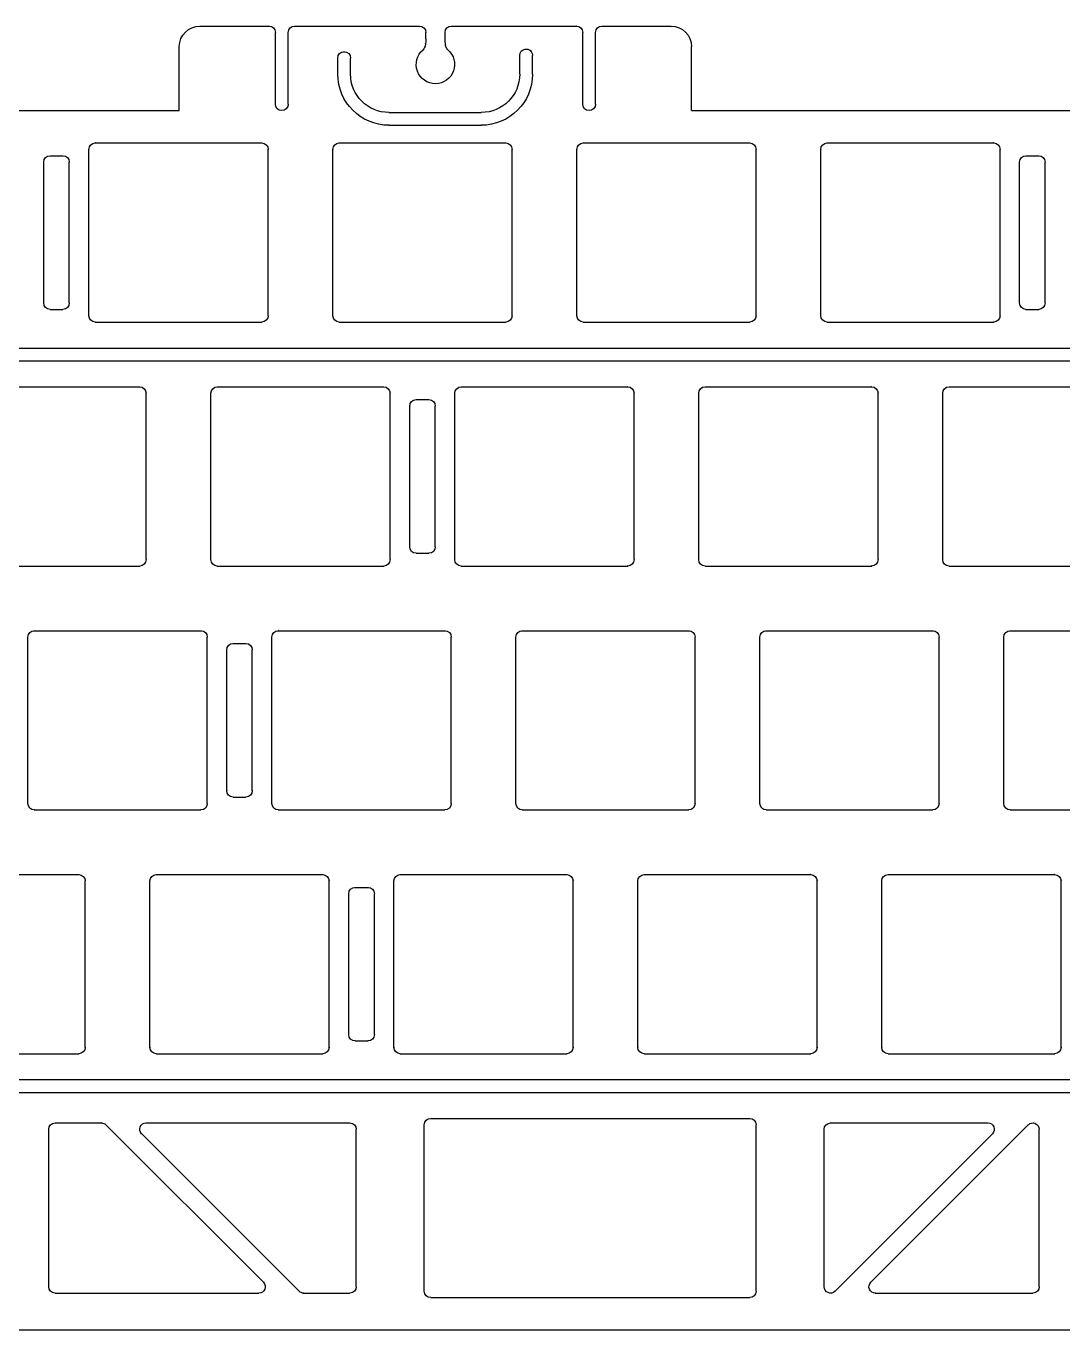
# Model space of a CAD drawing. Header units: millimetres. Extents: x 16 to 363, y 26 to 135.
# Drawn here: x 108.5 to 189.4, y 32.9 to 134.7 of the extents above; entities that cross this region are included whole.
import ezdxf

# ---------------------------------------------------------------- set-up
doc = ezdxf.new("R2010")
doc.units = ezdxf.units.MM
doc.layers.add('Mechanical1', color=6, linetype='Continuous', true_color=0xff00ff)

msp = doc.modelspace()

# ---------------------------------------------------------------- linework, layer by layer
at = {"layer": 'Mechanical1'}
for points in [[(122.03, 134.74), (127.43, 134.74)], [(129.43, 134.74), (139.18, 134.74)], [(141.68, 134.74), (151.43, 134.74)], [(153.43, 134.74), (158.83, 134.74)], [(127.93, 128.64), (127.93, 134.24)], [(128.93, 128.64), (128.93, 134.24)], [(139.68, 133.74), (139.68, 134.24)], [(141.18, 133.74), (141.18, 134.24)], [(151.93, 128.64), (151.93, 134.24)], [(152.93, 128.64), (152.93, 134.24)], [(120.43, 128.14), (120.43, 133.14)], [(147.01, 130.99), (147.01, 132.45)], [(148.01, 130.99), (148.01, 132.45)], [(160.43, 128.14), (160.43, 133.14)], [(132.8, 130.99), (132.8, 132.24)], [(133.8, 130.99), (133.8, 132.24)], [(61.12, 128.14), (120.43, 128.14)], [(136.8, 127.99), (144.01, 127.99)], [(160.43, 128.14), (219.74, 128.14)], [(136.8, 126.99), (144.01, 126.99)], [(113.87, 125.61), (126.87, 125.61)], [(132.92, 125.61), (145.92, 125.61)], [(151.97, 125.61), (164.97, 125.61)], [(171.02, 125.61), (184.02, 125.61)], [(110.34, 124.61), (111.34, 124.61)], [(113.37, 112.11), (113.37, 125.11)], [(127.37, 112.11), (127.37, 125.11)], [(132.42, 112.11), (132.42, 125.11)], [(146.42, 112.11), (146.42, 125.11)], [(151.47, 112.11), (151.47, 125.11)], [(165.47, 112.11), (165.47, 125.11)], [(170.52, 112.11), (170.52, 125.11)], [(184.52, 112.11), (184.52, 125.11)], [(186.54, 124.61), (187.54, 124.61)], [(109.84, 113.11), (109.84, 124.11)], [(111.84, 113.11), (111.84, 124.11)], [(186.04, 113.11), (186.04, 124.11)], [(188.04, 113.11), (188.04, 124.11)], [(110.34, 112.61), (111.34, 112.61)], [(186.54, 112.61), (187.54, 112.61)], [(113.87, 111.61), (126.87, 111.61)], [(132.92, 111.61), (145.92, 111.61)], [(151.97, 111.61), (164.97, 111.61)], [(171.02, 111.61), (184.02, 111.61)], [(35.14, 109.59), (263.29, 109.59)], [(35.14, 108.59), (263.29, 108.59)], [(104.34, 106.56), (117.34, 106.56)], [(117.84, 93.06), (117.84, 106.06)], [(122.89, 93.06), (122.89, 106.06)], [(123.39, 106.56), (136.39, 106.56)], [(136.89, 93.06), (136.89, 106.06)], [(141.94, 93.06), (141.94, 106.06)], [(142.44, 106.56), (155.44, 106.56)], [(155.94, 93.06), (155.94, 106.06)], [(160.99, 93.06), (160.99, 106.06)], [(161.49, 106.56), (174.49, 106.56)], [(174.99, 93.06), (174.99, 106.06)], [(180.04, 93.06), (180.04, 106.06)], [(180.54, 106.56), (193.54, 106.56)], [(138.42, 94.06), (138.42, 105.06)], [(138.92, 105.56), (139.92, 105.56)], [(140.42, 94.06), (140.42, 105.06)], [(138.92, 93.56), (139.92, 93.56)], [(104.34, 92.56), (117.34, 92.56)], [(123.39, 92.56), (136.39, 92.56)], [(142.44, 92.56), (155.44, 92.56)], [(161.49, 92.56), (174.49, 92.56)], [(180.54, 92.56), (193.54, 92.56)], [(108.61, 74.01), (108.61, 87.01)], [(109.11, 87.51), (122.11, 87.51)], [(122.61, 74.01), (122.61, 87.01)], [(127.66, 74.01), (127.66, 87.01)], [(128.16, 87.51), (141.16, 87.51)], [(141.66, 74.01), (141.66, 87.01)], [(146.71, 74.01), (146.71, 87.01)], [(147.21, 87.51), (160.21, 87.51)], [(160.71, 74.01), (160.71, 87.01)], [(165.76, 74.01), (165.76, 87.01)], [(166.26, 87.51), (179.26, 87.51)], [(179.76, 74.01), (179.76, 87.01)], [(184.81, 74.01), (184.81, 87.01)], [(185.31, 87.51), (198.31, 87.51)], [(124.13, 75.01), (124.13, 86.01)], [(124.63, 86.51), (125.63, 86.51)], [(126.13, 75.01), (126.13, 86.01)], [(124.63, 74.51), (125.63, 74.51)], [(109.11, 73.51), (122.11, 73.51)], [(128.16, 73.51), (141.16, 73.51)], [(147.21, 73.51), (160.21, 73.51)], [(166.26, 73.51), (179.26, 73.51)], [(185.31, 73.51), (198.31, 73.51)], [(99.58, 68.46), (112.58, 68.46)], [(118.63, 68.46), (131.63, 68.46)], [(137.68, 68.46), (150.68, 68.46)], [(156.73, 68.46), (169.73, 68.46)], [(175.78, 68.46), (188.78, 68.46)], [(113.08, 54.96), (113.08, 67.96)], [(118.13, 54.96), (118.13, 67.96)], [(132.13, 54.96), (132.13, 67.96)], [(134.16, 67.46), (135.16, 67.46)], [(137.18, 54.96), (137.18, 67.96)], [(151.18, 54.96), (151.18, 67.96)], [(156.23, 54.96), (156.23, 67.96)], [(170.23, 54.96), (170.23, 67.96)], [(175.28, 54.96), (175.28, 67.96)], [(189.28, 54.96), (189.28, 67.96)], [(133.66, 55.96), (133.66, 66.96)], [(135.66, 55.96), (135.66, 66.96)], [(134.16, 55.46), (135.16, 55.46)], [(99.58, 54.46), (112.58, 54.46)], [(118.63, 54.46), (131.63, 54.46)], [(137.68, 54.46), (150.68, 54.46)], [(156.73, 54.46), (169.73, 54.46)], [(175.78, 54.46), (188.78, 54.46)], [(106.96, 52.44), (190.85, 52.44)], [(106.44, 51.44), (191.36, 51.44)], [(110.73, 49.06), (114.34, 49.06)], [(114.7, 48.91), (126.99, 36.62)], [(117.84, 49.06), (133.75, 49.06)], [(139.56, 35.91), (139.56, 48.91)], [(140.06, 49.41), (164.97, 49.41)], [(165.47, 35.91), (165.47, 48.91)], [(171.28, 49.06), (183.57, 49.06)], [(174.43, 36.62), (186.72, 48.91)], [(110.23, 36.26), (110.23, 48.56)], [(117.49, 48.2), (129.78, 35.91)], [(134.25, 36.26), (134.25, 48.56)], [(170.78, 36.26), (170.78, 48.56)], [(171.64, 35.91), (183.93, 48.2)], [(187.58, 36.26), (187.58, 48.56)], [(110.73, 35.76), (126.64, 35.76)], [(130.14, 35.76), (133.75, 35.76)], [(174.78, 35.76), (187.08, 35.76)], [(140.06, 35.41), (164.97, 35.41)], [(105.42, 32.89), (192.39, 32.89)]]:
    msp.add_lwpolyline(points, dxfattribs=at)
at = {"layer": 'Mechanical1', "extrusion": (0, 0, -1)}
for centre, radius, start, end in [((-122.03, 133.14), 1.6, 0, 90), ((-127.43, 134.24), 0.5, 90, 180), ((-129.43, 134.24), 0.5, 360, 90), ((-139.18, 134.24), 0.5, 90, 180), ((-141.68, 134.24), 0.5, 0, 90), ((-151.43, 134.24), 0.5, 90, 180), ((-153.43, 134.24), 0.5, 0, 90), ((-158.83, 133.14), 1.6, 90, 180), ((-136.68, 133.74), 3, 180, 186.6874), ((-144.18, 133.74), 3, 350.9094, 0.0001), ((-133.3, 132.24), 0.5, 360, 90), ((-133.3, 132.24), 0.5, 90, 180), ((-140.43, 131.74), 1.5, 129.6422, 49.9831), ((-139.17, 133.21), 0.441, 200.7263, 227.7327), ((-138.75, 133.39), 0.892, 195.0662, 202.3934), ((-138.34, 133.51), 1.32, 190.109, 195.1501), ((-137.86, 133.59), 1.81, 186.6092, 190.1563), ((-142.08, 133.4), 0.878, 334.5555, 351.2799), ((-141.73, 133.23), 0.49, 324.1797, 333.8438), ((-141.59, 133.13), 0.31, 310.2177, 324.3404), ((-147.51, 132.45), 0.5, 360, 82.4621), ((-147.51, 132.45), 0.5, 82.4621, 131.231), ((-147.51, 132.45), 0.5, 131.231, 180), ((-136.8, 130.99), 4, 270, 360), ((-136.8, 130.99), 3, 270, 360), ((-144.01, 130.99), 3, 180, 270), ((-144.01, 130.99), 4, 180, 270), ((-128.43, 128.64), 0.5, 270, 0), ((-128.43, 128.64), 0.5, 180, 270), ((-152.43, 128.64), 0.5, 270, 0), ((-152.43, 128.64), 0.5, 180, 270), ((-113.87, 125.11), 0.5, 360, 90), ((-126.87, 125.11), 0.5, 90, 180), ((-132.92, 125.11), 0.5, 0, 90), ((-145.92, 125.11), 0.5, 90, 180), ((-151.97, 125.11), 0.5, 0, 90), ((-164.97, 125.11), 0.5, 90, 180), ((-171.02, 125.11), 0.5, 360, 90), ((-184.02, 125.11), 0.5, 90, 180), ((-110.34, 124.11), 0.5, 360, 90), ((-111.34, 124.11), 0.5, 90, 180), ((-186.54, 124.11), 0.5, 360, 90), ((-187.54, 124.11), 0.5, 90, 180), ((-110.34, 113.11), 0.5, 270, 0), ((-111.34, 113.11), 0.5, 180, 270), ((-186.54, 113.11), 0.5, 270, 0), ((-187.54, 113.11), 0.5, 180, 270), ((-113.87, 112.11), 0.5, 270, 0), ((-126.87, 112.11), 0.5, 180, 270), ((-132.92, 112.11), 0.5, 270, 0), ((-145.92, 112.11), 0.5, 180, 270), ((-151.97, 112.11), 0.5, 270, 360), ((-164.97, 112.11), 0.5, 180, 270), ((-171.02, 112.11), 0.5, 270, 0), ((-184.02, 112.11), 0.5, 180, 270), ((-117.34, 106.06), 0.5, 90, 180), ((-123.39, 106.06), 0.5, 360, 90), ((-136.39, 106.06), 0.5, 90, 180), ((-142.44, 106.06), 0.5, 360, 90), ((-155.44, 106.06), 0.5, 90, 180), ((-161.49, 106.06), 0.5, 360, 90), ((-174.49, 106.06), 0.5, 90, 180), ((-180.54, 106.06), 0.5, 0, 90), ((-138.92, 105.06), 0.5, 360, 90), ((-139.92, 105.06), 0.5, 90, 180), ((-138.92, 94.06), 0.5, 270, 0), ((-139.92, 94.06), 0.5, 180, 270), ((-117.34, 93.06), 0.5, 180, 270), ((-123.39, 93.06), 0.5, 270, 0), ((-136.39, 93.06), 0.5, 180, 270), ((-142.44, 93.06), 0.5, 270, 0), ((-155.44, 93.06), 0.5, 180, 270), ((-161.49, 93.06), 0.5, 270, 0), ((-174.49, 93.06), 0.5, 180, 270), ((-180.54, 93.06), 0.5, 270, 0), ((-109.11, 87.01), 0.5, 360, 90), ((-122.11, 87.01), 0.5, 90, 180), ((-128.16, 87.01), 0.5, 360, 90), ((-141.16, 87.01), 0.5, 90, 180), ((-147.21, 87.01), 0.5, 360, 90), ((-160.21, 87.01), 0.5, 90, 180), ((-166.26, 87.01), 0.5, 360, 90), ((-179.26, 87.01), 0.5, 90, 180), ((-185.31, 87.01), 0.5, 360, 90), ((-124.63, 86.01), 0.5, 360, 90), ((-125.63, 86.01), 0.5, 90, 180), ((-124.63, 75.01), 0.5, 270, 0), ((-125.63, 75.01), 0.5, 180, 270), ((-109.11, 74.01), 0.5, 270, 360), ((-122.11, 74.01), 0.5, 180, 270), ((-128.16, 74.01), 0.5, 270, 0), ((-141.16, 74.01), 0.5, 180, 270), ((-147.21, 74.01), 0.5, 270, 0), ((-160.21, 74.01), 0.5, 180, 270), ((-166.26, 74.01), 0.5, 270, 0), ((-179.26, 74.01), 0.5, 180, 270), ((-185.31, 74.01), 0.5, 270, 0), ((-112.58, 67.96), 0.5, 90, 180), ((-118.63, 67.96), 0.5, 360, 90), ((-131.63, 67.96), 0.5, 90, 180), ((-137.68, 67.96), 0.5, 0, 90), ((-150.68, 67.96), 0.5, 90, 180), ((-156.73, 67.96), 0.5, 0, 90), ((-169.73, 67.96), 0.5, 90, 180), ((-175.78, 67.96), 0.5, 0, 90), ((-188.78, 67.96), 0.5, 90, 180), ((-134.16, 66.96), 0.5, 360, 90), ((-135.16, 66.96), 0.5, 90, 180), ((-134.16, 55.96), 0.5, 270, 0), ((-135.16, 55.96), 0.5, 180, 270), ((-112.58, 54.96), 0.5, 180, 270), ((-118.63, 54.96), 0.5, 270, 0), ((-131.63, 54.96), 0.5, 180, 270), ((-137.68, 54.96), 0.5, 270, 0), ((-150.68, 54.96), 0.5, 180, 270), ((-156.73, 54.96), 0.5, 270, 0), ((-169.73, 54.96), 0.5, 180, 270), ((-175.78, 54.96), 0.5, 270, 0), ((-188.78, 54.96), 0.5, 180, 270), ((-110.73, 48.56), 0.5, 0, 90), ((-114.34, 48.56), 0.5, 90, 135), ((-117.84, 48.56), 0.5, 22.5, 90), ((-133.75, 48.56), 0.5, 90, 180), ((-140.06, 48.91), 0.5, 0, 90), ((-164.97, 48.91), 0.5, 90, 180), ((-171.28, 48.56), 0.5, 0, 90), ((-183.57, 48.56), 0.5, 90, 157.5), ((-187.08, 48.56), 0.5, 44.9999, 112.4999), ((-187.08, 48.56), 0.5, 112.5, 180), ((-117.84, 48.56), 0.5, 314.9999, 22.4999), ((-183.57, 48.56), 0.5, 157.5001, 225.0001), ((-110.73, 36.26), 0.5, 270, 360), ((-126.64, 36.26), 0.5, 202.5, 270), ((-126.64, 36.26), 0.5, 134.9999, 202.4999), ((-130.14, 36.26), 0.5, 270, 315), ((-133.75, 36.26), 0.5, 180, 270), ((-140.06, 35.91), 0.5, 270, 360), ((-164.97, 35.91), 0.5, 180, 270), ((-171.28, 36.26), 0.5, 292.5, 360), ((-171.28, 36.26), 0.5, 224.9999, 292.4999), ((-174.78, 36.26), 0.5, 337.5001, 45.0001), ((-174.78, 36.26), 0.5, 270, 337.5), ((-187.08, 36.26), 0.5, 180, 270)]:
    msp.add_arc(centre, radius, start, end, dxfattribs=at)
at = {"layer": 'Mechanical1'}
for centre, radius, start, end in [((122.03, 134.74), 0.00318, 180, 0), ((122.03, 134.74), 0.00318, 0, 180), ((127.43, 134.74), 0.00317, 180, 0), ((127.43, 134.74), 0.00317, 0, 180), ((129.43, 134.74), 0.00317, 180, 0), ((129.43, 134.74), 0.00317, 0, 180), ((139.18, 134.74), 0.00317, 180, 0), ((139.18, 134.74), 0.00317, 0, 180), ((141.68, 134.74), 0.00317, 180, 0), ((141.68, 134.74), 0.00317, 0, 180), ((151.43, 134.74), 0.00317, 180, 0), ((151.43, 134.74), 0.00317, 0, 180), ((153.43, 134.74), 0.00317, 180, 0), ((153.43, 134.74), 0.00317, 0, 180), ((158.83, 134.74), 0.00318, 180, 0), ((158.83, 134.74), 0.00318, 0, 180), ((127.93, 134.24), 0.00317, 180, 0), ((127.93, 134.24), 0.00317, 0, 180), ((128.93, 134.24), 0.00317, 180, 0), ((128.93, 134.24), 0.00317, 0, 180), ((139.68, 134.24), 0.00317, 180, 0), ((139.68, 134.24), 0.00317, 0, 180), ((139.68, 133.74), 0.00317, 180, 0), ((139.68, 133.74), 0.00317, 0, 180), ((141.18, 134.24), 0.00317, 180, 0), ((141.18, 134.24), 0.00317, 0, 180), ((141.18, 133.74), 0.00317, 180, 0), ((141.18, 133.74), 0.00317, 0, 180), ((151.93, 134.24), 0.00317, 180, 0), ((151.93, 134.24), 0.00317, 0, 180), ((152.93, 134.24), 0.00317, 180, 0), ((152.93, 134.24), 0.00317, 0, 180), ((120.43, 133.14), 0.00317, 180, 0), ((120.43, 133.14), 0.00317, 0, 180), ((133.3, 132.74), 0.00317, 180, 0), ((133.3, 132.74), 0.00317, 0, 180), ((133.3, 132.74), 0.00317, 180, 0), ((133.3, 132.74), 0.00317, 0, 180), ((139.46, 132.88), 0.00317, 0, 180), ((139.46, 132.88), 0.00317, 0, 180), ((139.46, 132.88), 0.00317, 180, 0), ((139.46, 132.88), 0.00317, 180, 0), ((139.58, 133.06), 0.00317, 180, 0), ((139.58, 133.06), 0.00317, 0, 180), ((139.58, 133.06), 0.00317, 180, 0), ((139.58, 133.06), 0.00317, 0, 180), ((139.62, 133.16), 0.00317, 0, 180), ((139.62, 133.16), 0.00317, 0, 180), ((139.62, 133.16), 0.00317, 180, 0), ((139.62, 133.16), 0.00317, 180, 0), ((139.64, 133.28), 0.00318, 180, 0), ((139.64, 133.28), 0.00318, 0, 180), ((139.64, 133.28), 0.00318, 180, 0), ((139.64, 133.28), 0.00318, 0, 180), ((139.66, 133.39), 0.00318, 180, 0), ((139.66, 133.39), 0.00318, 0, 180), ((139.66, 133.39), 0.00318, 180, 0), ((139.66, 133.39), 0.00318, 0, 180), ((141.22, 133.26), 0.00317, 0, 180), ((141.22, 133.26), 0.00317, 0, 180), ((141.22, 133.26), 0.00317, 180, 0), ((141.22, 133.26), 0.00317, 180, 0), ((141.29, 133.02), 0.00318, 180, 0), ((141.29, 133.02), 0.00318, 0, 180), ((141.29, 133.02), 0.00318, 180, 0), ((141.29, 133.02), 0.00318, 0, 180), ((141.33, 132.95), 0.00317, 180, 0), ((141.33, 132.95), 0.00317, 0, 180), ((141.33, 132.95), 0.00318, 180, 0), ((141.33, 132.95), 0.00318, 0, 180), ((141.38, 132.89), 0.00317, 180, 0), ((141.38, 132.89), 0.00317, 0, 180), ((141.38, 132.89), 0.00317, 180, 0), ((141.38, 132.89), 0.00317, 0, 180), ((147.01, 132.45), 0.00317, 180, 0), ((147.01, 132.45), 0.00317, 0, 180), ((147.44, 132.94), 0.00317, 0, 180), ((147.44, 132.94), 0.00317, 0, 180), ((147.44, 132.94), 0.00317, 180, 0), ((147.44, 132.94), 0.00317, 180, 0), ((147.84, 132.82), 0.00317, 0, 180), ((147.84, 132.82), 0.00317, 0, 180), ((147.84, 132.82), 0.00317, 180, 0), ((147.84, 132.82), 0.00317, 180, 0), ((148.01, 132.45), 0.00317, 180, 0), ((148.01, 132.45), 0.00317, 0, 180), ((160.43, 133.14), 0.00317, 180, 0), ((160.43, 133.14), 0.00317, 0, 180), ((132.8, 132.24), 0.00317, 180, 0), ((132.8, 132.24), 0.00317, 0, 180), ((133.8, 132.24), 0.00317, 180, 0), ((133.8, 132.24), 0.00317, 0, 180), ((132.8, 130.99), 0.00317, 180, 0), ((132.8, 130.99), 0.00317, 0, 180), ((133.8, 130.99), 0.00317, 180, 0), ((133.8, 130.99), 0.00317, 0, 180), ((147.01, 130.99), 0.00318, 180, 0), ((147.01, 130.99), 0.00318, 0, 180), ((148.01, 130.99), 0.00317, 180, 0), ((148.01, 130.99), 0.00317, 0, 180), ((127.93, 128.64), 0.00317, 180, 0), ((127.93, 128.64), 0.00317, 0, 180), ((128.93, 128.64), 0.00317, 180, 0), ((128.93, 128.64), 0.00317, 0, 180), ((151.93, 128.64), 0.00317, 180, 0), ((151.93, 128.64), 0.00317, 0, 180), ((152.93, 128.64), 0.00318, 180, 0), ((152.93, 128.64), 0.00318, 0, 180), ((128.43, 128.14), 0.00317, 180, 0), ((128.43, 128.14), 0.00317, 0, 180), ((128.43, 128.14), 0.00317, 180, 0), ((128.43, 128.14), 0.00317, 0, 180), ((136.8, 127.99), 0.00317, 180, 0), ((136.8, 127.99), 0.00317, 0, 180), ((144.01, 127.99), 0.00318, 180, 0), ((144.01, 127.99), 0.00318, 0, 180), ((152.43, 128.14), 0.00317, 180, 0), ((152.43, 128.14), 0.00317, 0, 180), ((152.43, 128.14), 0.00317, 180, 0), ((152.43, 128.14), 0.00317, 0, 180), ((136.8, 126.99), 0.00317, 180, 0), ((136.8, 126.99), 0.00317, 0, 180), ((144.01, 126.99), 0.00318, 180, 0), ((144.01, 126.99), 0.00318, 0, 180), ((113.87, 125.61), 0.00317, 180, 0), ((113.87, 125.61), 0.00317, 0, 180), ((126.87, 125.61), 0.00318, 180, 0), ((126.87, 125.61), 0.00318, 0, 180), ((132.92, 125.61), 0.00317, 180, 0), ((132.92, 125.61), 0.00317, 0, 180), ((145.92, 125.61), 0.00317, 180, 0), ((145.92, 125.61), 0.00317, 0, 180), ((151.97, 125.61), 0.00317, 180, 0), ((151.97, 125.61), 0.00317, 0, 180), ((164.97, 125.61), 0.00318, 180, 0), ((164.97, 125.61), 0.00318, 0, 180), ((171.02, 125.61), 0.00317, 180, 0), ((171.02, 125.61), 0.00317, 0, 180), ((184.02, 125.61), 0.00317, 180, 0), ((184.02, 125.61), 0.00317, 0, 180), ((110.34, 124.61), 0.00317, 180, 0), ((110.34, 124.61), 0.00317, 0, 180), ((111.34, 124.61), 0.00318, 180, 0), ((111.34, 124.61), 0.00318, 0, 180), ((113.37, 125.11), 0.00317, 180, 0), ((113.37, 125.11), 0.00317, 0, 180), ((127.37, 125.11), 0.00318, 180, 0), ((127.37, 125.11), 0.00318, 0, 180), ((132.42, 125.11), 0.00317, 180, 0), ((132.42, 125.11), 0.00317, 0, 180), ((146.42, 125.11), 0.00317, 180, 0), ((146.42, 125.11), 0.00317, 0, 180), ((151.47, 125.11), 0.00317, 180, 0), ((151.47, 125.11), 0.00317, 0, 180), ((165.47, 125.11), 0.00318, 180, 0), ((165.47, 125.11), 0.00318, 0, 180), ((170.52, 125.11), 0.00317, 180, 0), ((170.52, 125.11), 0.00317, 0, 180), ((184.52, 125.11), 0.00317, 180, 0), ((184.52, 125.11), 0.00317, 0, 180), ((186.54, 124.61), 0.00317, 180, 0), ((186.54, 124.61), 0.00317, 0, 180), ((187.54, 124.61), 0.00318, 180, 0), ((187.54, 124.61), 0.00318, 0, 180), ((109.84, 124.11), 0.00317, 180, 0), ((109.84, 124.11), 0.00317, 0, 180), ((111.84, 124.11), 0.00317, 180, 0), ((111.84, 124.11), 0.00317, 0, 180), ((186.04, 124.11), 0.00317, 180, 0), ((186.04, 124.11), 0.00317, 0, 180), ((188.04, 124.11), 0.00317, 180, 0), ((188.04, 124.11), 0.00317, 0, 180), ((109.84, 113.11), 0.00317, 180, 0), ((109.84, 113.11), 0.00317, 0, 180), ((111.84, 113.11), 0.00317, 180, 0), ((111.84, 113.11), 0.00317, 0, 180), ((186.04, 113.11), 0.00317, 180, 0), ((186.04, 113.11), 0.00317, 0, 180), ((188.04, 113.11), 0.00317, 180, 0), ((188.04, 113.11), 0.00317, 0, 180), ((110.34, 112.61), 0.00317, 180, 0), ((110.34, 112.61), 0.00317, 0, 180), ((111.34, 112.61), 0.00318, 180, 0), ((111.34, 112.61), 0.00318, 0, 180), ((113.37, 112.11), 0.00317, 180, 0), ((113.37, 112.11), 0.00317, 0, 180), ((127.37, 112.11), 0.00318, 180, 0), ((127.37, 112.11), 0.00318, 0, 180), ((132.42, 112.11), 0.00317, 180, 0), ((132.42, 112.11), 0.00317, 0, 180), ((146.42, 112.11), 0.00317, 180, 0), ((146.42, 112.11), 0.00317, 0, 180), ((151.47, 112.11), 0.00317, 180, 0), ((151.47, 112.11), 0.00317, 0, 180), ((165.47, 112.11), 0.00318, 180, 0), ((165.47, 112.11), 0.00318, 0, 180), ((170.52, 112.11), 0.00317, 180, 0), ((170.52, 112.11), 0.00317, 0, 180), ((184.52, 112.11), 0.00317, 180, 0), ((184.52, 112.11), 0.00317, 0, 180), ((186.54, 112.61), 0.00317, 180, 0), ((186.54, 112.61), 0.00317, 0, 180), ((187.54, 112.61), 0.00318, 180, 0), ((187.54, 112.61), 0.00318, 0, 180), ((113.87, 111.61), 0.00317, 180, 0), ((113.87, 111.61), 0.00317, 0, 180), ((126.87, 111.61), 0.00318, 180, 0), ((126.87, 111.61), 0.00318, 0, 180), ((132.92, 111.61), 0.00317, 180, 0), ((132.92, 111.61), 0.00317, 0, 180), ((145.92, 111.61), 0.00317, 180, 0), ((145.92, 111.61), 0.00317, 0, 180), ((151.97, 111.61), 0.00317, 180, 0), ((151.97, 111.61), 0.00317, 0, 180), ((164.97, 111.61), 0.00318, 180, 0), ((164.97, 111.61), 0.00318, 0, 180), ((171.02, 111.61), 0.00317, 180, 0), ((171.02, 111.61), 0.00317, 0, 180), ((184.02, 111.61), 0.00317, 180, 0), ((184.02, 111.61), 0.00317, 0, 180), ((117.34, 106.56), 0.00318, 180, 0), ((117.34, 106.56), 0.00318, 0, 180), ((117.84, 106.06), 0.00317, 180, 0), ((117.84, 106.06), 0.00317, 0, 180), ((122.89, 106.06), 0.00317, 180, 0), ((122.89, 106.06), 0.00317, 0, 180), ((123.39, 106.56), 0.00317, 180, 0), ((123.39, 106.56), 0.00317, 0, 180), ((136.39, 106.56), 0.00317, 180, 0), ((136.39, 106.56), 0.00317, 0, 180), ((136.89, 106.06), 0.00317, 180, 0), ((136.89, 106.06), 0.00317, 0, 180), ((141.94, 106.06), 0.00317, 180, 0), ((141.94, 106.06), 0.00317, 0, 180), ((142.44, 106.56), 0.00317, 180, 0), ((142.44, 106.56), 0.00317, 0, 180), ((155.44, 106.56), 0.00317, 180, 0), ((155.44, 106.56), 0.00317, 0, 180), ((155.94, 106.06), 0.00318, 180, 0), ((155.94, 106.06), 0.00318, 0, 180), ((160.99, 106.06), 0.00317, 180, 0), ((160.99, 106.06), 0.00317, 0, 180), ((161.49, 106.56), 0.00317, 180, 0), ((161.49, 106.56), 0.00317, 0, 180), ((174.49, 106.56), 0.00317, 180, 0), ((174.49, 106.56), 0.00317, 0, 180), ((174.99, 106.06), 0.00317, 180, 0), ((174.99, 106.06), 0.00317, 0, 180), ((180.04, 106.06), 0.00317, 180, 0), ((180.04, 106.06), 0.00317, 0, 180), ((180.54, 106.56), 0.00317, 180, 0), ((180.54, 106.56), 0.00317, 0, 180), ((138.42, 105.06), 0.00317, 180, 0), ((138.42, 105.06), 0.00317, 0, 180), ((138.92, 105.56), 0.00317, 180, 0), ((138.92, 105.56), 0.00317, 0, 180), ((139.92, 105.56), 0.00318, 180, 0), ((139.92, 105.56), 0.00318, 0, 180), ((140.42, 105.06), 0.00318, 180, 0), ((140.42, 105.06), 0.00318, 0, 180), ((138.42, 94.06), 0.00317, 180, 0), ((138.42, 94.06), 0.00317, 0, 180), ((140.42, 94.06), 0.00318, 180, 0), ((140.42, 94.06), 0.00318, 0, 180), ((117.84, 93.06), 0.00317, 180, 0), ((117.84, 93.06), 0.00317, 0, 180), ((122.89, 93.06), 0.00317, 180, 0), ((122.89, 93.06), 0.00317, 0, 180), ((136.89, 93.06), 0.00317, 180, 0), ((136.89, 93.06), 0.00317, 0, 180), ((138.92, 93.56), 0.00317, 180, 0), ((138.92, 93.56), 0.00317, 0, 180), ((139.92, 93.56), 0.00318, 180, 0), ((139.92, 93.56), 0.00318, 0, 180), ((141.94, 93.06), 0.00317, 180, 0), ((141.94, 93.06), 0.00317, 0, 180), ((155.94, 93.06), 0.00318, 180, 0), ((155.94, 93.06), 0.00318, 0, 180), ((160.99, 93.06), 0.00317, 180, 0), ((160.99, 93.06), 0.00317, 0, 180), ((174.99, 93.06), 0.00317, 180, 0), ((174.99, 93.06), 0.00317, 0, 180), ((180.04, 93.06), 0.00317, 180, 0), ((180.04, 93.06), 0.00317, 0, 180), ((117.34, 92.56), 0.00318, 180, 0), ((117.34, 92.56), 0.00318, 0, 180), ((123.39, 92.56), 0.00317, 180, 0), ((123.39, 92.56), 0.00317, 0, 180), ((136.39, 92.56), 0.00317, 180, 0), ((136.39, 92.56), 0.00317, 0, 180), ((142.44, 92.56), 0.00317, 180, 0), ((142.44, 92.56), 0.00317, 0, 180), ((155.44, 92.56), 0.00317, 180, 0), ((155.44, 92.56), 0.00317, 0, 180), ((161.49, 92.56), 0.00317, 180, 0), ((161.49, 92.56), 0.00317, 0, 180), ((174.49, 92.56), 0.00317, 180, 0), ((174.49, 92.56), 0.00317, 0, 180), ((180.54, 92.56), 0.00317, 180, 0), ((180.54, 92.56), 0.00317, 0, 180), ((108.61, 87.01), 0.00317, 180, 0), ((108.61, 87.01), 0.00317, 0, 180), ((109.11, 87.51), 0.00317, 180, 0), ((109.11, 87.51), 0.00317, 0, 180), ((122.11, 87.51), 0.00317, 180, 0), ((122.11, 87.51), 0.00317, 0, 180), ((122.61, 87.01), 0.00318, 180, 0), ((122.61, 87.01), 0.00318, 0, 180), ((127.66, 87.01), 0.00317, 180, 0), ((127.66, 87.01), 0.00317, 0, 180), ((128.16, 87.51), 0.00317, 180, 0), ((128.16, 87.51), 0.00317, 0, 180), ((141.16, 87.51), 0.00318, 180, 0), ((141.16, 87.51), 0.00318, 0, 180), ((141.66, 87.01), 0.00318, 180, 0), ((141.66, 87.01), 0.00318, 0, 180), ((146.71, 87.01), 0.00317, 180, 0), ((146.71, 87.01), 0.00317, 0, 180), ((147.21, 87.51), 0.00317, 180, 0), ((147.21, 87.51), 0.00317, 0, 180), ((160.21, 87.51), 0.00317, 180, 0), ((160.21, 87.51), 0.00317, 0, 180), ((160.71, 87.01), 0.00317, 180, 0), ((160.71, 87.01), 0.00317, 0, 180), ((165.76, 87.01), 0.00317, 180, 0), ((165.76, 87.01), 0.00317, 0, 180), ((166.26, 87.51), 0.00317, 180, 0), ((166.26, 87.51), 0.00317, 0, 180), ((179.26, 87.51), 0.00318, 180, 0), ((179.26, 87.51), 0.00318, 0, 180), ((179.76, 87.01), 0.00318, 180, 0), ((179.76, 87.01), 0.00318, 0, 180), ((184.81, 87.01), 0.00317, 180, 0), ((184.81, 87.01), 0.00317, 0, 180), ((185.31, 87.51), 0.00317, 180, 0), ((185.31, 87.51), 0.00317, 0, 180), ((124.13, 86.01), 0.00317, 180, 0), ((124.13, 86.01), 0.00317, 0, 180), ((124.63, 86.51), 0.00317, 180, 0), ((124.63, 86.51), 0.00317, 0, 180), ((125.63, 86.51), 0.00318, 180, 0), ((125.63, 86.51), 0.00318, 0, 180), ((126.13, 86.01), 0.00318, 180, 0), ((126.13, 86.01), 0.00318, 0, 180), ((124.13, 75.01), 0.00317, 180, 0), ((124.13, 75.01), 0.00317, 0, 180), ((124.63, 74.51), 0.00317, 180, 0), ((124.63, 74.51), 0.00317, 0, 180), ((125.63, 74.51), 0.00318, 180, 0), ((125.63, 74.51), 0.00318, 0, 180), ((126.13, 75.01), 0.00318, 180, 0), ((126.13, 75.01), 0.00318, 0, 180), ((108.61, 74.01), 0.00317, 180, 0), ((108.61, 74.01), 0.00317, 0, 180), ((109.11, 73.51), 0.00317, 180, 0), ((109.11, 73.51), 0.00317, 0, 180), ((122.11, 73.51), 0.00317, 180, 0), ((122.11, 73.51), 0.00317, 0, 180), ((122.61, 74.01), 0.00318, 180, 0), ((122.61, 74.01), 0.00318, 0, 180), ((127.66, 74.01), 0.00317, 180, 0), ((127.66, 74.01), 0.00317, 0, 180), ((128.16, 73.51), 0.00317, 180, 0), ((128.16, 73.51), 0.00317, 0, 180), ((141.16, 73.51), 0.00318, 180, 0), ((141.16, 73.51), 0.00318, 0, 180), ((141.66, 74.01), 0.00318, 180, 0), ((141.66, 74.01), 0.00318, 0, 180), ((146.71, 74.01), 0.00317, 180, 0), ((146.71, 74.01), 0.00317, 0, 180), ((147.21, 73.51), 0.00317, 180, 0), ((147.21, 73.51), 0.00317, 0, 180), ((160.21, 73.51), 0.00317, 180, 0), ((160.21, 73.51), 0.00317, 0, 180), ((160.71, 74.01), 0.00317, 180, 0), ((160.71, 74.01), 0.00317, 0, 180), ((165.76, 74.01), 0.00317, 180, 0), ((165.76, 74.01), 0.00317, 0, 180), ((166.26, 73.51), 0.00317, 180, 0), ((166.26, 73.51), 0.00317, 0, 180), ((179.26, 73.51), 0.00318, 180, 0), ((179.26, 73.51), 0.00318, 0, 180), ((179.76, 74.01), 0.00318, 180, 0), ((179.76, 74.01), 0.00318, 0, 180), ((184.81, 74.01), 0.00317, 180, 0), ((184.81, 74.01), 0.00317, 0, 180), ((185.31, 73.51), 0.00317, 180, 0), ((185.31, 73.51), 0.00317, 0, 180), ((112.58, 68.46), 0.00318, 180, 0), ((112.58, 68.46), 0.00318, 0, 180), ((118.63, 68.46), 0.00317, 180, 0), ((118.63, 68.46), 0.00317, 0, 180), ((131.63, 68.46), 0.00317, 180, 0), ((131.63, 68.46), 0.00317, 0, 180), ((137.68, 68.46), 0.00317, 180, 0), ((137.68, 68.46), 0.00317, 0, 180), ((150.68, 68.46), 0.00317, 180, 0), ((150.68, 68.46), 0.00317, 0, 180), ((156.73, 68.46), 0.00317, 180, 0), ((156.73, 68.46), 0.00317, 0, 180), ((169.73, 68.46), 0.00317, 180, 0), ((169.73, 68.46), 0.00317, 0, 180), ((175.78, 68.46), 0.00317, 180, 0), ((175.78, 68.46), 0.00317, 0, 180), ((188.78, 68.46), 0.00318, 180, 0), ((188.78, 68.46), 0.00318, 0, 180), ((113.08, 67.96), 0.00317, 180, 0), ((113.08, 67.96), 0.00317, 0, 180), ((118.13, 67.96), 0.00317, 180, 0), ((118.13, 67.96), 0.00317, 0, 180), ((132.13, 67.96), 0.00318, 180, 0), ((132.13, 67.96), 0.00318, 0, 180), ((134.16, 67.46), 0.00317, 180, 0), ((134.16, 67.46), 0.00317, 0, 180), ((135.16, 67.46), 0.00317, 180, 0), ((135.16, 67.46), 0.00317, 0, 180), ((137.18, 67.96), 0.00317, 180, 0), ((137.18, 67.96), 0.00317, 0, 180), ((151.18, 67.96), 0.00317, 180, 0), ((151.18, 67.96), 0.00317, 0, 180), ((156.23, 67.96), 0.00317, 180, 0), ((156.23, 67.96), 0.00317, 0, 180), ((170.23, 67.96), 0.00317, 180, 0), ((170.23, 67.96), 0.00317, 0, 180), ((175.28, 67.96), 0.00317, 180, 0), ((175.28, 67.96), 0.00317, 0, 180), ((189.28, 67.96), 0.00317, 180, 0), ((189.28, 67.96), 0.00317, 0, 180), ((133.66, 66.96), 0.00317, 180, 0), ((133.66, 66.96), 0.00317, 0, 180), ((135.66, 66.96), 0.00317, 180, 0), ((135.66, 66.96), 0.00317, 0, 180), ((133.66, 55.96), 0.00317, 180, 0), ((133.66, 55.96), 0.00317, 0, 180), ((134.16, 55.46), 0.00317, 180, 0), ((134.16, 55.46), 0.00317, 0, 180), ((135.16, 55.46), 0.00317, 180, 0), ((135.16, 55.46), 0.00317, 0, 180), ((135.66, 55.96), 0.00317, 180, 0), ((135.66, 55.96), 0.00317, 0, 180), ((112.58, 54.46), 0.00318, 180, 0), ((112.58, 54.46), 0.00318, 0, 180), ((113.08, 54.96), 0.00317, 180, 0), ((113.08, 54.96), 0.00317, 0, 180), ((118.13, 54.96), 0.00317, 180, 0), ((118.13, 54.96), 0.00317, 0, 180), ((118.63, 54.46), 0.00317, 180, 0), ((118.63, 54.46), 0.00317, 0, 180), ((131.63, 54.46), 0.00317, 180, 0), ((131.63, 54.46), 0.00317, 0, 180), ((132.13, 54.96), 0.00318, 180, 0), ((132.13, 54.96), 0.00318, 0, 180), ((137.18, 54.96), 0.00317, 180, 0), ((137.18, 54.96), 0.00317, 0, 180), ((137.68, 54.46), 0.00317, 180, 0), ((137.68, 54.46), 0.00317, 0, 180), ((150.68, 54.46), 0.00317, 180, 0), ((150.68, 54.46), 0.00317, 0, 180), ((151.18, 54.96), 0.00317, 180, 0), ((151.18, 54.96), 0.00317, 0, 180), ((156.23, 54.96), 0.00317, 180, 0), ((156.23, 54.96), 0.00317, 0, 180), ((156.73, 54.46), 0.00317, 180, 0), ((156.73, 54.46), 0.00317, 0, 180), ((169.73, 54.46), 0.00317, 180, 0), ((169.73, 54.46), 0.00317, 0, 180), ((170.23, 54.96), 0.00317, 180, 0), ((170.23, 54.96), 0.00317, 0, 180), ((175.28, 54.96), 0.00317, 180, 0), ((175.28, 54.96), 0.00317, 0, 180), ((175.78, 54.46), 0.00317, 180, 0), ((175.78, 54.46), 0.00317, 0, 180), ((188.78, 54.46), 0.00318, 180, 0), ((188.78, 54.46), 0.00318, 0, 180), ((189.28, 54.96), 0.00317, 180, 0), ((189.28, 54.96), 0.00317, 0, 180), ((110.73, 49.06), 0.00318, 180, 0), ((110.73, 49.06), 0.00318, 0, 180), ((114.34, 49.06), 0.00317, 180, 0), ((114.34, 49.06), 0.00317, 0, 180), ((114.7, 48.91), 0.00317, 180, 0), ((114.7, 48.91), 0.00317, 0, 180), ((117.84, 49.06), 0.00318, 180, 0), ((117.84, 49.06), 0.00318, 0, 180), ((133.75, 49.06), 0.00317, 180, 0), ((133.75, 49.06), 0.00317, 0, 180), ((139.56, 48.91), 0.00317, 180, 0), ((139.56, 48.91), 0.00317, 0, 180), ((140.06, 49.41), 0.00317, 180, 0), ((140.06, 49.41), 0.00317, 0, 180), ((164.97, 49.41), 0.00317, 180, 0), ((164.97, 49.41), 0.00317, 0, 180), ((165.47, 48.91), 0.00317, 180, 0), ((165.47, 48.91), 0.00317, 0, 180), ((171.28, 49.06), 0.00317, 180, 0), ((171.28, 49.06), 0.00317, 0, 180), ((183.57, 49.06), 0.00317, 180, 0), ((183.57, 49.06), 0.00317, 0, 180), ((186.72, 48.91), 0.00317, 180, 0), ((186.72, 48.91), 0.00317, 0, 180), ((187.27, 49.02), 0.00317, 180, 0), ((187.27, 49.02), 0.00317, 0, 180), ((187.27, 49.02), 0.00317, 180, 0), ((187.27, 49.02), 0.00317, 0, 180), ((110.23, 48.56), 0.00318, 180, 0), ((110.23, 48.56), 0.00318, 0, 180), ((117.38, 48.75), 0.00318, 180, 0), ((117.38, 48.75), 0.00318, 0, 180), ((117.38, 48.75), 0.00318, 180, 0), ((117.38, 48.75), 0.00318, 0, 180), ((117.49, 48.2), 0.00318, 0, 180), ((117.49, 48.2), 0.00318, 180, 0), ((134.25, 48.56), 0.00318, 180, 0), ((134.25, 48.56), 0.00318, 0, 180), ((170.78, 48.56), 0.00317, 180, 0), ((170.78, 48.56), 0.00317, 0, 180), ((183.93, 48.2), 0.00317, 0, 180), ((183.93, 48.2), 0.00317, 180, 0), ((184.04, 48.75), 0.00317, 180, 0), ((184.04, 48.75), 0.00317, 0, 180), ((184.04, 48.75), 0.00317, 180, 0), ((184.04, 48.75), 0.00317, 0, 180), ((187.58, 48.56), 0.00317, 180, 0), ((187.58, 48.56), 0.00317, 0, 180), ((110.23, 36.26), 0.00318, 0, 180), ((110.23, 36.26), 0.00318, 180, 0), ((110.73, 35.76), 0.00318, 0, 180), ((110.73, 35.76), 0.00318, 180, 0), ((126.64, 35.76), 0.00318, 0, 180), ((126.64, 35.76), 0.00318, 180, 0), ((126.99, 36.62), 0.00318, 180, 0), ((126.99, 36.62), 0.00318, 0, 180), ((127.1, 36.07), 0.00318, 0, 180), ((127.1, 36.07), 0.00318, 0, 180), ((127.1, 36.07), 0.00318, 180, 0), ((127.1, 36.07), 0.00318, 180, 0), ((129.78, 35.91), 0.00317, 180, 0), ((129.78, 35.91), 0.00317, 0, 180), ((130.14, 35.76), 0.00317, 0, 180), ((130.14, 35.76), 0.00317, 180, 0), ((133.75, 35.76), 0.00317, 0, 180), ((133.75, 35.76), 0.00317, 180, 0), ((134.25, 36.26), 0.00318, 0, 180), ((134.25, 36.26), 0.00318, 180, 0), ((139.56, 35.91), 0.00317, 180, 0), ((139.56, 35.91), 0.00317, 0, 180), ((165.47, 35.91), 0.00317, 180, 0), ((165.47, 35.91), 0.00317, 0, 180), ((170.78, 36.26), 0.00317, 0, 180), ((170.78, 36.26), 0.00317, 180, 0), ((171.09, 35.8), 0.00317, 0, 180), ((171.09, 35.8), 0.00317, 0, 180), ((171.09, 35.8), 0.00317, 180, 0), ((171.09, 35.8), 0.00317, 180, 0), ((171.64, 35.91), 0.00318, 180, 0), ((171.64, 35.91), 0.00318, 0, 180), ((174.32, 36.07), 0.00317, 0, 180), ((174.32, 36.07), 0.00317, 0, 180), ((174.32, 36.07), 0.00317, 180, 0), ((174.32, 36.07), 0.00317, 180, 0), ((174.43, 36.62), 0.00317, 180, 0), ((174.43, 36.62), 0.00317, 0, 180), ((174.78, 35.76), 0.00317, 0, 180), ((174.78, 35.76), 0.00317, 180, 0), ((187.08, 35.76), 0.00317, 0, 180), ((187.08, 35.76), 0.00317, 180, 0), ((187.58, 36.26), 0.00317, 0, 180), ((187.58, 36.26), 0.00317, 180, 0), ((140.06, 35.41), 0.00317, 180, 0), ((140.06, 35.41), 0.00317, 0, 180), ((164.97, 35.41), 0.00317, 180, 0), ((164.97, 35.41), 0.00317, 0, 180)]:
    msp.add_arc(centre, radius, start, end, dxfattribs=at)

doc.saveas('drawing.dxf')
